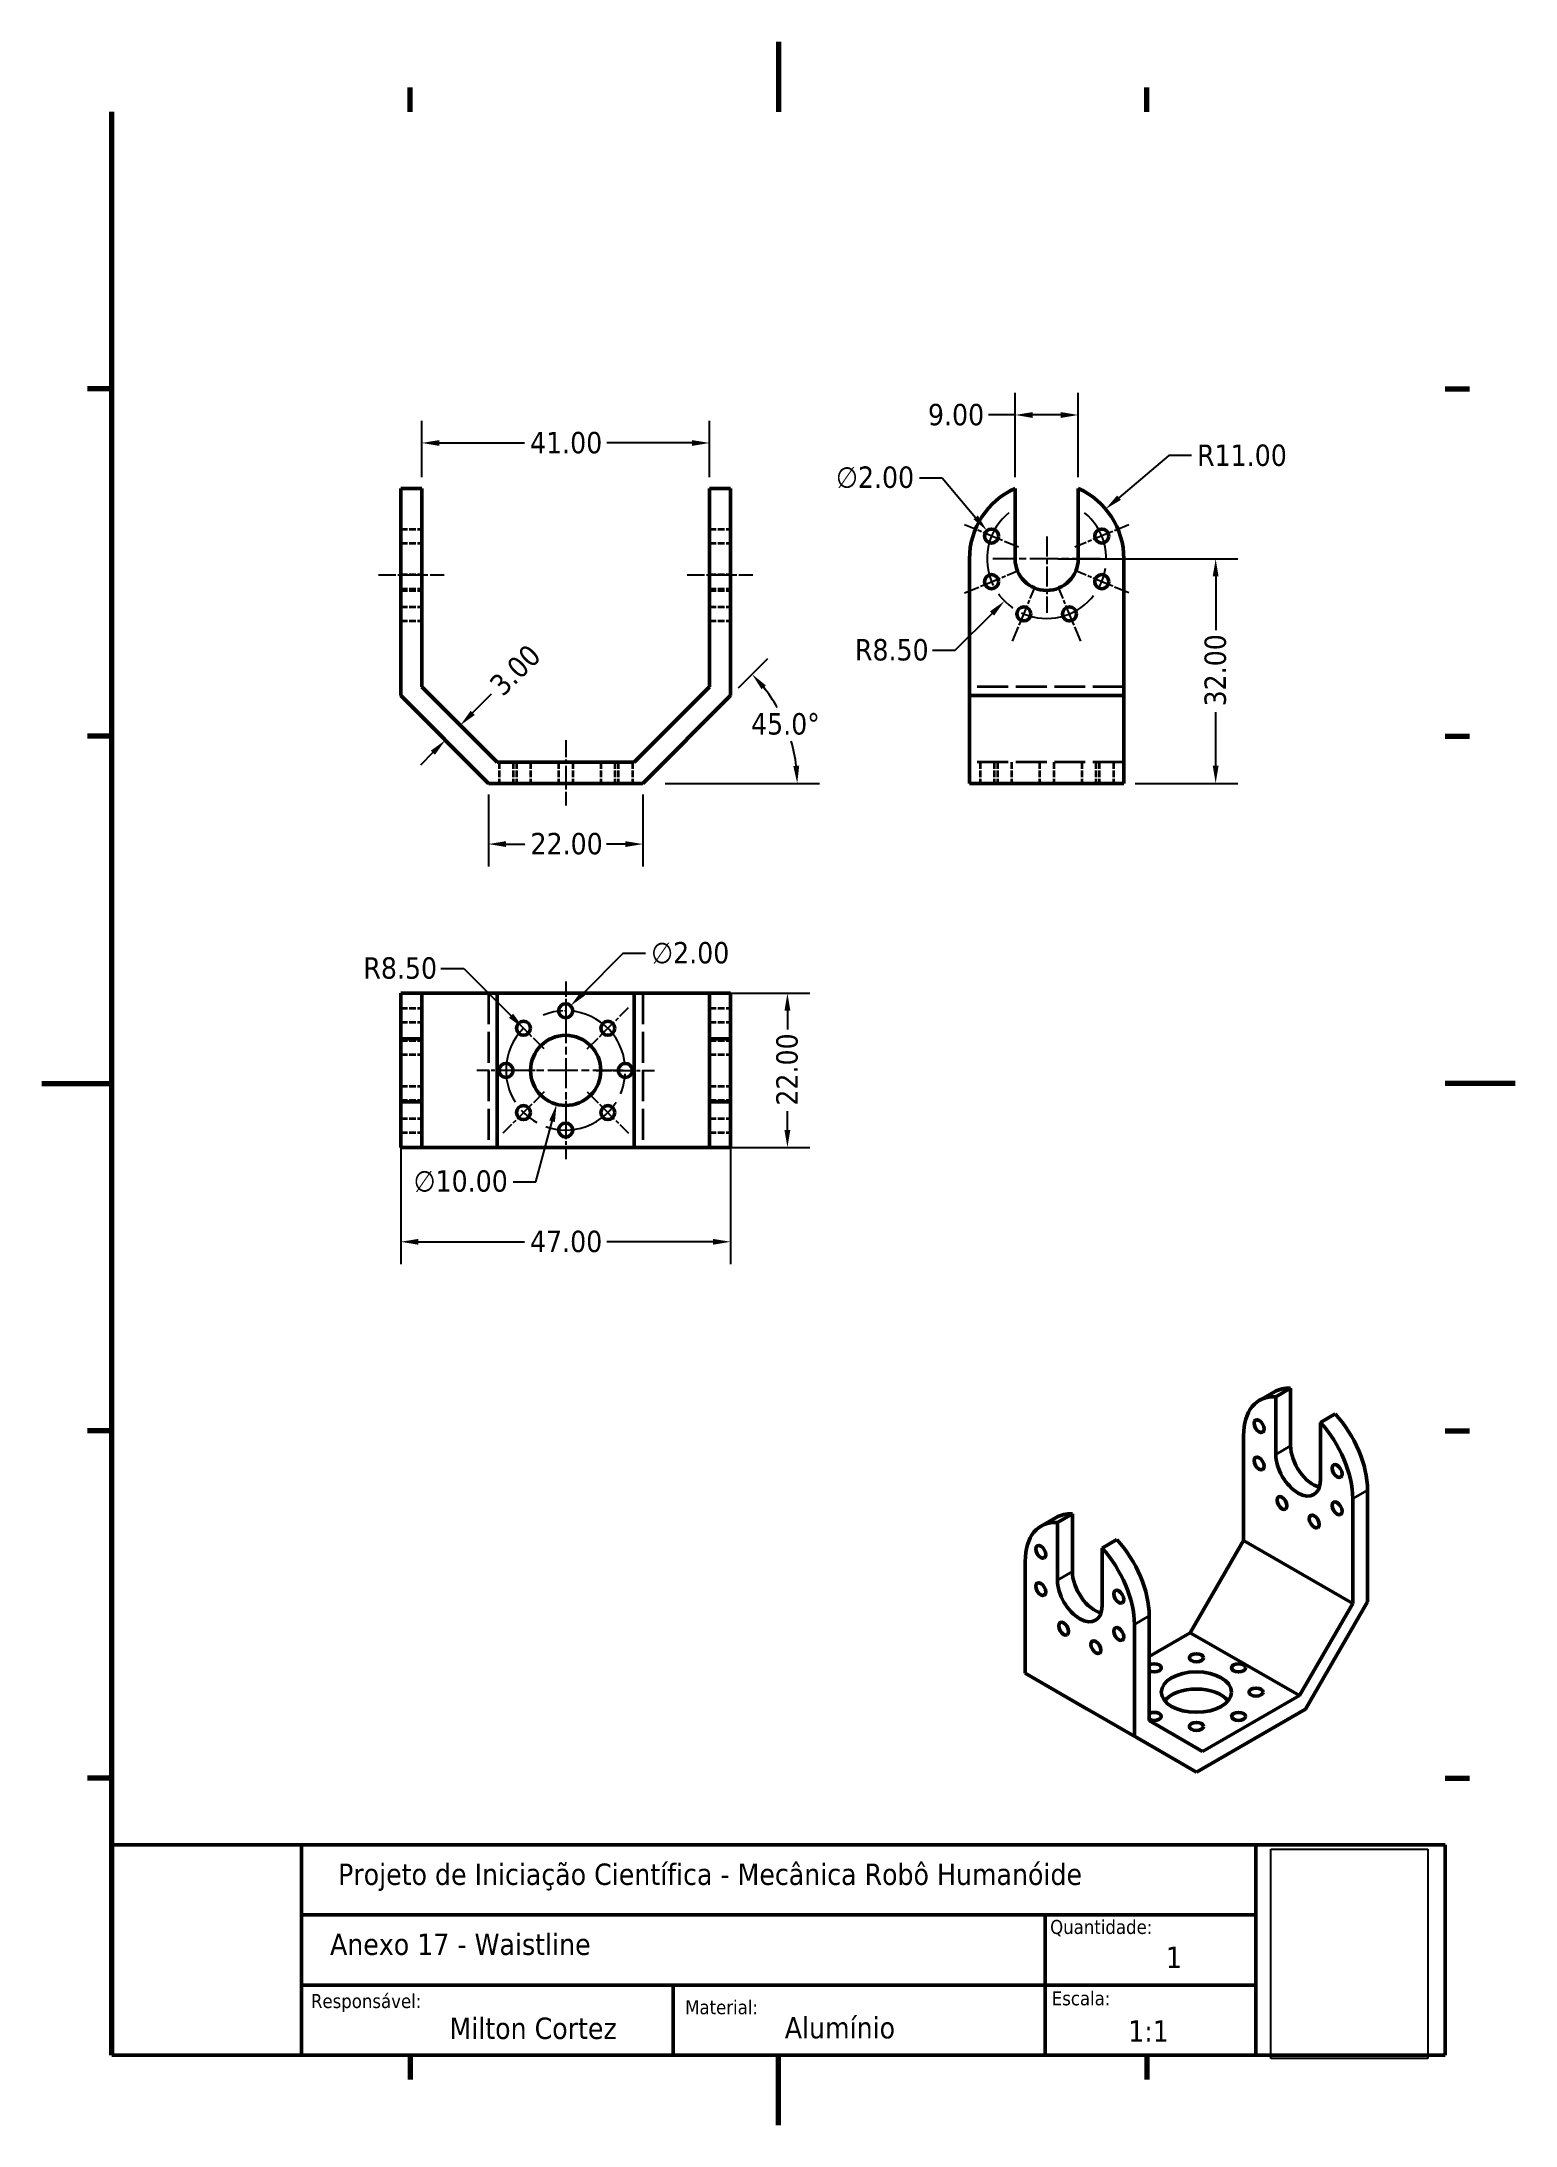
# Model space of a CAD drawing. Header units: millimetres. Extents: x 0 to 210, y 0 to 297.
import ezdxf

# ---------------------------------------------------------------- set-up
doc = ezdxf.new("R2010")
doc.units = ezdxf.units.MM
doc.linetypes.add('CHAIN', pattern=[0.7087, 0.4724, -0.0591, 0.1181, -0.0591])
doc.linetypes.add('DASHED', pattern=[0.2067, 0.1654, -0.0413])
for name, color, linetype, lineweight in [('Border (ANSI)', 7, 'Continuous', 70), ('Center Mark (ANSI)', 7, 'Continuous', 25), ('Centerline (ANSI)', 7, 'Continuous', 25), ('Dimension (ANSI)', 7, 'Continuous', 25), ('Hidden (ANSI)', 7, 'DASHED', 35), ('Title (ANSI)', 7, 'Continuous', 50), ('Visible (ANSI)', 7, 'Continuous', 50), ('Visible Narrow (ANSI)', 7, 'Continuous', 35)]:
    doc.layers.add(name, color=color, linetype=linetype, lineweight=lineweight)
doc.styles.add('Note Text (ANSI)', font='TAHOMA.TTF')
doc.dimstyles.new('Default - mm (ANSI)', dxfattribs={"dimtxt": 3.048, "dimasz": 2.5, "dimexe": 3.175, "dimexo": 1.6002, "dimgap": 0.8, "dimtad": 0, "dimtoh": 1, "dimrnd": 1e-08, "dimzin": 4, "dimdsep": 46, "dimtxsty": 'Note Text (ANSI)', "dimcen": 0.09, "dimdle": 10, "dimclrd": 256, "dimclre": 256, "dimclrt": 256, "dimadec": 1, "dimazin": 1, "dimtfac": 1, "dimtofl": 0, "dimtmove": 0, "dimatfit": 3, "dimfxl": 0, "dimtolj": 1, "dimtzin": 4, "dimlwd": -1, "dimlwe": -1, "dimarcsym": 0})
picture_1 = doc.add_image_def('image1.bmp', size_in_pixel=(452, 603))

# ---------------------------------------------------------------- blocks, each defined once
blk = doc.blocks.new('Borders Default Border')
at = {"layer": 'Border (ANSI)'}
for p, q in [((52.5, 287), (52.5, 290.45)), ((157.5, 287), (157.5, 290.45)), ((10, 247.5), (6.55, 247.5)), ((200, 247.5), (203.45, 247.5)), ((10, 198), (6.55, 198)), ((200, 198), (203.45, 198)), ((10, 99), (6.55, 99)), ((200, 99), (203.45, 99)), ((10, 49.5), (6.55, 49.5)), ((200, 49.5), (203.45, 49.5)), ((52.5, 10), (52.5, 6.55)), ((157.5, 10), (157.5, 6.55))]:
    blk.add_line(p, q, dxfattribs=at)
at = {"layer": 'Border (ANSI)', "flags": 128}
for points in [[(105, 297), (105, 287)], [(10, 10), (10, 287)], [(0, 148.5), (10, 148.5)], [(210, 148.5), (200, 148.5)], [(105, 0), (105, 10)]]:
    blk.add_lwpolyline(points, dxfattribs=at)
blk = doc.blocks.new('Title Blocks Legenda')
at = {"layer": 'Title (ANSI)'}
for p, q in [((13.26, 171.03), (203.26, 171.03)), ((13.26, 141.03), (13.26, 171.03)), ((40.26, 171.03), (40.26, 141.03)), ((176.26, 171.03), (176.26, 141.03)), ((203.26, 171.03), (203.26, 141.03)), ((40.26, 161.03), (176.26, 161.03)), ((146.26, 161.03), (146.26, 141.03)), ((40.26, 151.03), (176.26, 151.03)), ((93.26, 151.03), (93.26, 141.03)), ((203.26, 141.03), (13.26, 141.03))]:
    blk.add_line(p, q, dxfattribs=at)
at = {"layer": 'Title (ANSI)', "attachment_point": 1, "style": 'Note Text (ANSI)'}
for s, insert, char_height, width in [('Projeto de Iniciação Científica - Mecânica Robô Humanóide', (45.5, 168.35), 3.048, 124.6071), ('\\fTahoma|b0|i0;\\H2.0000;Quantidade:', (146.97, 160.31), 2, 95.1982), ('\\fTahoma|b0|i0;\\H2.0000;Responsável:', (41.63, 149.75), 2, 45.8951), ('\\fTahoma|b0|i0;\\H2.0000;Material:', (94.96, 148.87), 2, 67.2506), ('\\fTahoma|b0|i0;\\H2.0000;Escala:', (147.2, 150.14), 2, 45.6679), ('Milton Cortez', (61.37, 146.39), 3.048, 49.3031), ('Alumínio', (109.15, 146.47), 3.048, 35.7249)]:
    blk.add_mtext(s, dxfattribs=dict(at, insert=insert, char_height=char_height, width=width))
at = {"layer": 'Title (ANSI)', "style": 'Note Text (ANSI)'}
for tag, p in [('Title_001', (44.35, 155.32)), ('Qnt._001', (163.47, 153.45)), ('<1:1>_001', (158.09, 142.95))]:
    blk.add_attdef(tag, p, '', height=3.05, dxfattribs=at)
image = blk.add_image(picture_1, insert=(178.41, 140.56), size_in_units=(22.38, 29.85))
image.dxf.flags = 7
blk = doc.blocks.new('*D6')
at = {"layer": 'Defpoints', "color": 0}
for p in [(51.17, 145.87), (98.17, 145.87), (98.17, 125.94)]:
    blk.add_point(p, dxfattribs=at)
at = {"layer": 'Dimension (ANSI)'}
for p, q in [((51.17, 144.27), (51.17, 122.76)), ((98.17, 144.27), (98.17, 122.76)), ((53.67, 125.94), (68.79, 125.94)), ((95.67, 125.94), (80.56, 125.94))]:
    blk.add_line(p, q, dxfattribs=at)
for points in [[(53.67, 126.35), (53.67, 125.52), (51.17, 125.94)], [(95.67, 126.35), (95.67, 125.52), (98.17, 125.94)]]:
    blk.add_solid(points, dxfattribs=at)
at = {"layer": 'Dimension (ANSI)', "insert": (69.59, 127.52), "char_height": 3.048, "attachment_point": 1, "style": 'Note Text (ANSI)'}
blk.add_mtext('\\A1;47.00', dxfattribs=at)
blk = doc.blocks.new('*D7')
at = {"layer": 'Defpoints', "color": 0}
for p in [(143.22, 223.28), (154.22, 191.28), (167.3, 191.28)]:
    blk.add_point(p, dxfattribs=at)
at = {"layer": 'Dimension (ANSI)'}
for p, q in [((144.82, 223.28), (170.47, 223.28)), ((167.3, 220.78), (167.3, 213.11)), ((167.3, 193.78), (167.3, 201.45)), ((155.82, 191.28), (170.47, 191.28))]:
    blk.add_line(p, q, dxfattribs=at)
for points in [[(166.88, 220.78), (167.71, 220.78), (167.3, 223.28)], [(166.88, 193.78), (167.71, 193.78), (167.3, 191.28)]]:
    blk.add_solid(points, dxfattribs=at)
at = {"layer": 'Dimension (ANSI)', "insert": (165.71, 202.25), "char_height": 3.048, "attachment_point": 1, "rotation": 90, "style": 'Note Text (ANSI)'}
blk.add_mtext('\\A1;32.00', dxfattribs=at)
blk = doc.blocks.new('*D8')
at = {"layer": 'Defpoints', "color": 0}
for p in [(151.61, 230.38), (143.22, 223.28)]:
    blk.add_point(p, dxfattribs=at)
at = {"layer": 'Dimension (ANSI)'}
for p, q in [((160.62, 238), (153.52, 232)), ((163.85, 238), (160.62, 238))]:
    blk.add_line(p, q, dxfattribs=at)
blk.add_solid([(153.25, 232.32), (153.79, 231.68), (151.61, 230.38)], dxfattribs=at)
at = {"layer": 'Dimension (ANSI)', "insert": (164.65, 239.58), "char_height": 3.048, "attachment_point": 1, "style": 'Note Text (ANSI)'}
blk.add_mtext('\\A1;R11.00', dxfattribs=at)
blk = doc.blocks.new('*D9')
at = {"layer": 'Defpoints', "color": 0}
for p in [(134.71, 227.3), (136.01, 225.77)]:
    blk.add_point(p, dxfattribs=at)
at = {"layer": 'Dimension (ANSI)'}
for p, q in [((125.09, 234.81), (128.31, 234.81)), ((128.31, 234.81), (133.09, 229.2)), ((135.27, 226.53), (135.45, 226.53)), ((135.36, 226.44), (135.36, 226.62))]:
    blk.add_line(p, q, dxfattribs=at)
blk.add_solid([(133.41, 229.47), (132.78, 228.93), (134.71, 227.3)], dxfattribs=at)
at = {"layer": 'Dimension (ANSI)', "insert": (113.19, 236.45), "char_height": 3.048, "attachment_point": 1, "style": 'Note Text (ANSI)'}
blk.add_mtext('\\A1;∅2.00', dxfattribs=at)
blk = doc.blocks.new('*D10')
at = {"layer": 'Defpoints', "color": 0}
for p in [(147.72, 243.79), (138.72, 233.32), (147.72, 233.32)]:
    blk.add_point(p, dxfattribs=at)
at = {"layer": 'Dimension (ANSI)'}
for p, q in [((138.72, 234.92), (138.72, 246.96)), ((147.72, 234.92), (147.72, 246.96)), ((138.72, 243.79), (134.93, 243.79)), ((145.22, 243.79), (141.22, 243.79))]:
    blk.add_line(p, q, dxfattribs=at)
for points in [[(141.22, 244.2), (141.22, 243.37), (138.72, 243.79)], [(145.22, 244.2), (145.22, 243.37), (147.72, 243.79)]]:
    blk.add_solid(points, dxfattribs=at)
at = {"layer": 'Dimension (ANSI)', "insert": (126.3, 245.37), "char_height": 3.048, "attachment_point": 1, "style": 'Note Text (ANSI)'}
blk.add_mtext('\\A1;9.00', dxfattribs=at)
blk = doc.blocks.new('*D11')
at = {"layer": 'Defpoints', "color": 0}
for p in [(98.17, 203.78), (106.92, 196.98), (85.67, 191.28), (87.27, 191.28)]:
    blk.add_point(p, dxfattribs=at)
at = {"layer": 'Dimension (ANSI)'}
for p, q in [((99.3, 204.91), (103.47, 209.08)), ((88.87, 191.28), (110.85, 191.28))]:
    blk.add_line(p, q, dxfattribs=at)
for start, end in [(29.4167, 38.4856), (6.5144, 15.9149)]:
    blk.add_arc((85.67, 191.28), 22, start, end, dxfattribs=at)
for points in [[(102.58, 204.7), (103.2, 205.25), (101.23, 206.84)], [(107.95, 193.8), (107.11, 193.75), (107.67, 191.28)]]:
    blk.add_solid(points, dxfattribs=at)
at = {"layer": 'Dimension (ANSI)', "insert": (101.09, 201.29), "char_height": 3.048, "attachment_point": 1, "style": 'Note Text (ANSI)'}
blk.add_mtext('\\A1;45.0°', dxfattribs=at)
blk = doc.blocks.new('*D12')
at = {"layer": 'Defpoints', "color": 0}
for p in [(63.67, 191.28), (85.67, 191.28), (63.67, 182.63)]:
    blk.add_point(p, dxfattribs=at)
at = {"layer": 'Dimension (ANSI)'}
for p, q in [((63.67, 189.68), (63.67, 179.45)), ((85.67, 189.68), (85.67, 179.45)), ((66.17, 182.63), (68.86, 182.63)), ((83.17, 182.63), (80.49, 182.63))]:
    blk.add_line(p, q, dxfattribs=at)
for points in [[(66.17, 183.04), (66.17, 182.21), (63.67, 182.63)], [(83.17, 183.04), (83.17, 182.21), (85.67, 182.63)]]:
    blk.add_solid(points, dxfattribs=at)
at = {"layer": 'Dimension (ANSI)', "insert": (69.66, 184.22), "char_height": 3.048, "attachment_point": 1, "style": 'Note Text (ANSI)'}
blk.add_mtext('\\A1;22.00', dxfattribs=at)
blk = doc.blocks.new('*D13')
at = {"layer": 'Defpoints', "color": 0}
for p in [(95.17, 239.8), (54.17, 233.32), (95.17, 233.32)]:
    blk.add_point(p, dxfattribs=at)
at = {"layer": 'Dimension (ANSI)'}
for p, q in [((54.17, 234.92), (54.17, 242.97)), ((95.17, 234.92), (95.17, 242.97)), ((56.67, 239.8), (68.79, 239.8)), ((92.67, 239.8), (80.56, 239.8))]:
    blk.add_line(p, q, dxfattribs=at)
for points in [[(56.67, 240.21), (56.67, 239.38), (54.17, 239.8)], [(92.67, 240.21), (92.67, 239.38), (95.17, 239.8)]]:
    blk.add_solid(points, dxfattribs=at)
at = {"layer": 'Dimension (ANSI)', "insert": (69.59, 241.38), "char_height": 3.048, "attachment_point": 1, "style": 'Note Text (ANSI)'}
blk.add_mtext('\\A1;41.00', dxfattribs=at)
blk = doc.blocks.new('*D14')
at = {"layer": 'Defpoints', "color": 0}
for p in [(95.17, 161.37), (95.17, 139.37), (106.27, 139.37)]:
    blk.add_point(p, dxfattribs=at)
at = {"layer": 'Dimension (ANSI)'}
for p, q in [((96.77, 161.37), (109.45, 161.37)), ((106.27, 158.87), (106.27, 156.18)), ((106.27, 141.87), (106.27, 144.55)), ((96.77, 139.37), (109.45, 139.37))]:
    blk.add_line(p, q, dxfattribs=at)
for points in [[(105.85, 158.87), (106.69, 158.87), (106.27, 161.37)], [(105.85, 141.87), (106.69, 141.87), (106.27, 139.37)]]:
    blk.add_solid(points, dxfattribs=at)
at = {"layer": 'Dimension (ANSI)', "insert": (104.68, 145.35), "char_height": 3.048, "attachment_point": 1, "rotation": 90, "style": 'Note Text (ANSI)'}
blk.add_mtext('\\A1;22.00', dxfattribs=at)
blk = doc.blocks.new('*D15')
at = {"layer": 'Defpoints', "color": 0}
for p in [(59.65, 199.55), (57.52, 197.43), (57.52, 197.43)]:
    blk.add_point(p, dxfattribs=at)
at = {"layer": 'Dimension (ANSI)'}
for p, q in [((61.41, 201.32), (64.11, 204.02)), ((55.76, 195.66), (53.99, 193.89))]:
    blk.add_line(p, q, dxfattribs=at)
for points in [[(61.12, 201.61), (61.71, 201.02), (59.65, 199.55)], [(55.46, 195.95), (56.05, 195.37), (57.52, 197.43)]]:
    blk.add_solid(points, dxfattribs=at)
at = {"layer": 'Dimension (ANSI)', "insert": (63.55, 205.7), "char_height": 3.048, "attachment_point": 1, "rotation": 45, "style": 'Note Text (ANSI)'}
blk.add_mtext('\\A1;3.00', dxfattribs=at)
blk = doc.blocks.new('*D16')
at = {"layer": 'Defpoints', "color": 0}
for p in [(143.22, 223.28), (137.21, 217.27)]:
    blk.add_point(p, dxfattribs=at)
at = {"layer": 'Dimension (ANSI)'}
for p, q in [((130.19, 210.26), (135.44, 215.5)), ((126.95, 210.26), (130.19, 210.26))]:
    blk.add_line(p, q, dxfattribs=at)
blk.add_solid([(135.14, 215.8), (135.73, 215.21), (137.21, 217.27)], dxfattribs=at)
at = {"layer": 'Dimension (ANSI)', "insert": (115.89, 211.85), "char_height": 3.048, "attachment_point": 1, "style": 'Note Text (ANSI)'}
blk.add_mtext('\\A1;R8.50', dxfattribs=at)
blk = doc.blocks.new('*D17')
at = {"layer": 'Defpoints', "color": 0}
for p in [(68.66, 156.38), (74.67, 150.37)]:
    blk.add_point(p, dxfattribs=at)
at = {"layer": 'Dimension (ANSI)'}
for p, q in [((56.9, 164.9), (60.14, 164.9)), ((60.14, 164.9), (66.89, 158.14))]:
    blk.add_line(p, q, dxfattribs=at)
blk.add_solid([(67.19, 158.44), (66.6, 157.85), (68.66, 156.38)], dxfattribs=at)
at = {"layer": 'Dimension (ANSI)', "insert": (45.84, 166.49), "char_height": 3.048, "attachment_point": 1, "style": 'Note Text (ANSI)'}
blk.add_mtext('\\A1;R8.50', dxfattribs=at)
blk = doc.blocks.new('*D18')
at = {"layer": 'Defpoints', "color": 0}
for p in [(73.96, 158.16), (75.38, 159.57)]:
    blk.add_point(p, dxfattribs=at)
at = {"layer": 'Dimension (ANSI)'}
for p, q in [((82.83, 167.02), (77.15, 161.34)), ((86.05, 167.02), (82.83, 167.02)), ((74.58, 158.87), (74.76, 158.87)), ((74.67, 158.78), (74.67, 158.96))]:
    blk.add_line(p, q, dxfattribs=at)
blk.add_solid([(76.85, 161.64), (77.44, 161.05), (75.38, 159.57)], dxfattribs=at)
at = {"layer": 'Dimension (ANSI)', "insert": (86.85, 168.67), "char_height": 3.048, "attachment_point": 1, "style": 'Note Text (ANSI)'}
blk.add_mtext('\\A1;∅2.00', dxfattribs=at)
blk = doc.blocks.new('*D19')
at = {"layer": 'Defpoints', "color": 0}
for p in [(75.97, 155.2), (73.38, 145.54)]:
    blk.add_point(p, dxfattribs=at)
at = {"layer": 'Dimension (ANSI)'}
for p, q in [((74.58, 150.37), (74.76, 150.37)), ((74.67, 150.28), (74.67, 150.46)), ((70.42, 134.49), (72.73, 143.12)), ((67.2, 134.49), (70.42, 134.49))]:
    blk.add_line(p, q, dxfattribs=at)
blk.add_solid([(72.33, 143.23), (73.13, 143.01), (73.38, 145.54)], dxfattribs=at)
at = {"layer": 'Dimension (ANSI)', "insert": (53, 136.13), "char_height": 3.048, "attachment_point": 1, "style": 'Note Text (ANSI)'}
blk.add_mtext('\\A1;∅10.00', dxfattribs=at)

msp = doc.modelspace()

# ---------------------------------------------------------------- linework, layer by layer
at = {"layer": 'Center Mark (ANSI)', "linetype": 'CHAIN', "ltscale": 4.638536}
for p, q in [((139.2198, 224.9366), (131.5054, 228.132)), ((154.9258, 228.132), (147.2114, 224.9366)), ((131.5054, 218.4309), (139.2198, 221.6264)), ((154.9258, 218.4309), (147.2114, 221.6264)), ((138.3651, 211.5713), (141.5605, 219.2857)), ((148.0661, 211.5713), (144.8707, 219.2857)), ((74.6713, 163.0417), (74.6713, 154.6917)), ((71.6131, 153.425), (65.7088, 159.3293)), ((77.7296, 153.425), (83.6339, 159.3293)), ((70.3463, 150.3667), (61.9963, 150.3667)), ((78.9963, 150.3667), (87.3463, 150.3667)), ((71.6131, 147.3085), (65.7088, 141.4042)), ((74.6713, 146.0417), (74.6713, 137.6917)), ((77.7296, 147.3085), (83.6339, 141.4042))]:
    msp.add_line(p, q, dxfattribs=at)
at = {"layer": 'Center Mark (ANSI)', "linetype": 'CHAIN', "ltscale": 6.027349}
msp.add_line((143.2156, 226.4565), (143.2156, 215.6065), dxfattribs=at)
at = {"layer": 'Center Mark (ANSI)', "linetype": 'CHAIN', "ltscale": 8.527213}
msp.add_line((150.8906, 223.2815), (135.5406, 223.2815), dxfattribs=at)
at = {"layer": 'Center Mark (ANSI)', "linetype": 'CHAIN', "ltscale": 9.082739}
for p, q in [((74.6713, 158.5417), (74.6713, 142.1917)), ((82.8463, 150.3667), (66.4963, 150.3667))]:
    msp.add_line(p, q, dxfattribs=at)
at = {"layer": 'Centerline (ANSI)', "linetype": 'CHAIN', "ltscale": 5.194062}
for p, q in [((47.9963, 220.9814), (57.3463, 220.9814)), ((91.9963, 220.9814), (101.3463, 220.9814)), ((74.6713, 197.4565), (74.6713, 188.1065))]:
    msp.add_line(p, q, dxfattribs=at)
at = {"layer": 'Centerline (ANSI)', "linetype": 'CHAIN', "ltscale": 24.192183}
for centre, start, end in [((143.2156, 223.2815), 129.357661, 50.642339), ((74.6713, 150.3667), 135, 118.142339)]:
    msp.add_arc(centre, 8.5, start, end, dxfattribs=at)
at = {"layer": 'Hidden (ANSI)', "ltscale": 5.71399}
for p, q in [((51.1713, 227.5343), (54.1713, 227.5343)), ((95.1713, 227.5343), (98.1713, 227.5343)), ((51.1713, 225.5343), (54.1713, 225.5343)), ((95.1713, 225.5343), (98.1713, 225.5343)), ((51.1713, 221.0287), (54.1713, 221.0287)), ((95.1713, 221.0287), (98.1713, 221.0287)), ((51.1713, 219.0287), (54.1713, 219.0287)), ((51.1713, 218.7815), (54.1713, 218.7815)), ((95.1713, 219.0287), (98.1713, 219.0287)), ((95.1713, 218.7815), (98.1713, 218.7815)), ((51.1713, 216.4285), (54.1713, 216.4285)), ((51.1713, 214.4285), (54.1713, 214.4285)), ((95.1713, 216.4285), (98.1713, 216.4285)), ((95.1713, 214.4285), (98.1713, 214.4285)), ((65.1713, 194.2815), (65.1713, 191.2815)), ((67.1713, 194.2815), (67.1713, 191.2815)), ((67.6609, 194.2815), (67.6609, 191.2815)), ((69.6609, 194.2815), (69.6609, 191.2815)), ((69.6713, 194.2815), (69.6713, 191.2815)), ((73.6713, 194.2815), (73.6713, 191.2815)), ((75.6713, 194.2815), (75.6713, 191.2815)), ((79.6713, 194.2815), (79.6713, 191.2815)), ((79.6817, 194.2815), (79.6817, 191.2815)), ((81.6817, 194.2815), (81.6817, 191.2815)), ((82.1713, 194.2815), (82.1713, 191.2815)), ((84.1713, 194.2815), (84.1713, 191.2815)), ((133.7156, 194.2815), (133.7156, 191.2815)), ((135.7156, 194.2815), (135.7156, 191.2815)), ((136.2052, 194.2815), (136.2052, 191.2815)), ((138.2052, 194.2815), (138.2052, 191.2815)), ((138.2156, 194.2815), (138.2156, 191.2815)), ((142.2156, 194.2815), (142.2156, 191.2815)), ((144.2156, 194.2815), (144.2156, 191.2815)), ((148.2156, 194.2815), (148.2156, 191.2815)), ((148.226, 194.2815), (148.226, 191.2815)), ((150.226, 194.2815), (150.226, 191.2815)), ((150.7156, 194.2815), (150.7156, 191.2815)), ((152.7156, 194.2815), (152.7156, 191.2815)), ((51.1713, 159.2197), (54.1713, 159.2197)), ((95.1713, 159.2197), (98.1713, 159.2197)), ((51.1713, 157.2197), (54.1713, 157.2197)), ((51.1713, 154.6195), (54.1713, 154.6195)), ((95.1713, 157.2197), (98.1713, 157.2197)), ((95.1713, 154.6195), (98.1713, 154.6195)), ((51.1713, 152.6195), (54.1713, 152.6195)), ((95.1713, 152.6195), (98.1713, 152.6195)), ((51.1713, 148.1139), (54.1713, 148.1139)), ((51.1713, 146.1139), (54.1713, 146.1139)), ((95.1713, 148.1139), (98.1713, 148.1139)), ((95.1713, 146.1139), (98.1713, 146.1139)), ((51.1713, 143.5138), (54.1713, 143.5138)), ((95.1713, 143.5138), (98.1713, 143.5138)), ((51.1713, 141.5138), (54.1713, 141.5138)), ((95.1713, 141.5138), (98.1713, 141.5138))]:
    msp.add_line(p, q, dxfattribs=at)
at = {"layer": 'Hidden (ANSI)', "ltscale": 26.608612}
for p, q in [((154.2156, 205.0241), (132.2156, 205.0241)), ((154.2156, 194.2815), (132.2156, 194.2815)), ((63.6713, 161.3667), (63.6713, 139.3667)), ((85.6713, 161.3667), (85.6713, 139.3667))]:
    msp.add_line(p, q, dxfattribs=at)
at = {"layer": 'Visible (ANSI)'}
for p, q in [((51.1713, 233.3189), (54.1713, 233.3189)), ((51.1713, 233.3189), (51.1713, 223.2815)), ((54.1713, 223.2815), (54.1713, 233.3189)), ((95.1713, 233.3189), (95.1713, 223.2815)), ((95.1713, 233.3189), (98.1713, 233.3189)), ((98.1713, 223.2815), (98.1713, 233.3189)), ((138.7156, 223.2815), (138.7156, 233.3189)), ((147.7156, 233.3189), (147.7156, 223.2815)), ((51.1713, 203.7815), (51.1713, 223.2815)), ((54.1713, 223.2815), (54.1713, 205.0241)), ((95.1713, 205.0241), (95.1713, 223.2815)), ((98.1713, 223.2815), (98.1713, 203.7815)), ((132.2156, 223.2815), (132.2156, 203.7815)), ((154.2156, 203.7815), (154.2156, 223.2815)), ((54.1713, 205.0241), (64.914, 194.2815)), ((84.4287, 194.2815), (95.1713, 205.0241)), ((63.6713, 191.2815), (51.1713, 203.7815)), ((98.1713, 203.7815), (85.6713, 191.2815)), ((132.2156, 203.7815), (132.2156, 191.2815)), ((154.2156, 203.7815), (132.2156, 203.7815)), ((154.2156, 191.2815), (154.2156, 203.7815)), ((64.914, 194.2815), (84.4287, 194.2815)), ((85.6713, 191.2815), (63.6713, 191.2815)), ((154.2156, 191.2815), (132.2156, 191.2815)), ((54.1713, 161.3667), (51.1713, 161.3667)), ((51.1713, 161.3667), (51.1713, 154.8667)), ((54.1713, 154.8667), (54.1713, 161.3667)), ((64.914, 161.3667), (54.1713, 161.3667)), ((64.914, 161.3667), (64.914, 139.3667)), ((84.4287, 161.3667), (64.914, 161.3667)), ((84.4287, 161.3667), (84.4287, 139.3667)), ((95.1713, 161.3667), (84.4287, 161.3667)), ((95.1713, 161.3667), (95.1713, 154.8667)), ((98.1713, 161.3667), (95.1713, 161.3667)), ((98.1713, 154.8667), (98.1713, 161.3667)), ((51.1713, 145.8667), (51.1713, 154.8667)), ((54.1713, 154.8667), (51.1713, 154.8667)), ((54.1713, 154.8667), (54.1713, 145.8667)), ((95.1713, 145.8667), (95.1713, 154.8667)), ((98.1713, 154.8667), (95.1713, 154.8667)), ((98.1713, 154.8667), (98.1713, 145.8667)), ((51.1713, 145.8667), (54.1713, 145.8667)), ((51.1713, 145.8667), (51.1713, 139.3667)), ((54.1713, 139.3667), (54.1713, 145.8667)), ((95.1713, 145.8667), (95.1713, 139.3667)), ((95.1713, 145.8667), (98.1713, 145.8667)), ((98.1713, 139.3667), (98.1713, 145.8667)), ((54.1713, 139.3667), (51.1713, 139.3667)), ((54.1713, 139.3667), (64.914, 139.3667)), ((64.914, 139.3667), (84.4287, 139.3667)), ((84.4287, 139.3667), (95.1713, 139.3667)), ((98.1713, 139.3667), (95.1713, 139.3667)), ((173.557, 103.3384), (175.6783, 104.56)), ((177.9857, 105.066), (175.8644, 103.8444)), ((177.9857, 105.066), (177.9857, 96.86)), ((175.8644, 95.6384), (175.8644, 103.8444)), ((182.2283, 100.1797), (184.3496, 101.4013)), ((171.2682, 98.2851), (171.2682, 83.3589)), ((182.2283, 100.1797), (182.2283, 91.9736)), ((186.8245, 74.4006), (186.8245, 89.3268)), ((188.9458, 90.5484), (188.9458, 74.6062)), ((142.4443, 85.4218), (144.5656, 86.6434)), ((146.873, 87.1494), (144.7517, 85.9278)), ((146.873, 87.1494), (146.873, 78.9433)), ((144.7517, 77.7218), (144.7517, 85.9278)), ((151.1156, 82.2631), (153.2369, 83.4847)), ((171.2682, 83.3589), (163.672, 70.2019)), ((171.2682, 83.3589), (186.8245, 74.4006)), ((140.1555, 80.3685), (140.1555, 64.4264)), ((151.1156, 82.2631), (151.1156, 74.057)), ((179.2283, 61.2436), (186.8245, 74.4006)), ((188.9458, 74.6062), (180.107, 59.297)), ((155.7118, 55.4681), (155.7118, 71.4102)), ((157.8331, 72.6318), (157.8331, 57.7056)), ((163.672, 70.2019), (157.8331, 66.8396)), ((163.672, 70.2019), (179.2283, 61.2436)), ((140.1555, 64.4264), (155.7118, 55.4681)), ((140.1555, 64.4264), (148.9943, 59.297)), ((165.4293, 53.2973), (179.2283, 61.2436)), ((148.9943, 59.297), (164.5506, 50.3387)), ((157.8331, 57.7056), (165.4293, 53.2973)), ((180.107, 59.297), (164.5506, 50.3387)), ((164.5506, 50.3387), (155.7118, 55.4681))]:
    msp.add_line(p, q, dxfattribs=at)
for centre, radius in [((135.3626, 226.5343), 1), ((151.0686, 226.5343), 1), ((135.3626, 220.0287), 1), ((151.0686, 220.0287), 1), ((139.9628, 215.4285), 1), ((146.4684, 215.4285), 1), ((74.6713, 158.8667), 1), ((68.6609, 156.3771), 1), ((74.6713, 150.3667), 5), ((80.6817, 156.3771), 1), ((66.1713, 150.3667), 1), ((83.1713, 150.3667), 1), ((68.6609, 144.3563), 1), ((74.6713, 141.8667), 1), ((80.6817, 144.3563), 1)]:
    msp.add_circle(centre, radius, dxfattribs=at)
for radius, start, end in [(11, 114.14774, 180), (11, 0, 65.85226), (4.5, 180, 0)]:
    msp.add_arc((143.2156, 223.2815), radius, start, end, dxfattribs=at)
for centre, major_axis, ratio, start_param, end_param in [((179.0463, 93.806), (-5.4894, 9.5324), 0.57809312, 5.92117842, 7.07051718), ((181.1677, 95.0276), (-5.4894, 9.5324), 0.57809312, 5.92117842, 6.28318531), ((181.1677, 95.0276), (5.4894, -9.5324), 0.57809312, 0.78733187, 1.93667063), ((179.0463, 93.806), (-5.4894, 9.5324), 0.57809312, 3.92892453, 5.07826328), ((179.0463, 93.806), (2.2456, -3.8996), 0.57809312, 3.92892453, 7.07051718), ((181.1677, 95.0276), (2.2456, -3.8996), 0.57809312, 3.92892453, 5.79333296), ((150.055, 77.111), (-5.4894, 9.5324), 0.57809312, 5.92117842, 6.28318531), ((147.9336, 75.8894), (-5.4894, 9.5324), 0.57809312, 5.92117842, 7.07051718), ((150.055, 77.111), (5.4894, -9.5324), 0.57809312, 0.78733187, 1.93667063), ((147.9336, 75.8894), (-5.4894, 9.5324), 0.57809312, 3.92892453, 5.07826328), ((147.9336, 75.8894), (2.2456, -3.8996), 0.57809312, 3.92892453, 7.07051718), ((150.055, 77.111), (2.2456, -3.8996), 0.57809312, 3.92892453, 5.79333296), ((158.5402, 65.2108), (1, 0), 0.5758617, 3.92699082, 8.6393798), ((164.5506, 59.297), (-5, 0), 0.5758617, 3.58155794, 5.84322002), ((158.5402, 58.2884), (1, 0), 0.5758617, 3.92699082, 8.6393798)]:
    msp.add_ellipse(centre, major_axis=major_axis, ratio=ratio, start_param=start_param, end_param=end_param, dxfattribs=at)
for centre, major_axis, ratio in [((173.4934, 99.663), (0.499, -0.8666), 0.57809312), ((173.4934, 94.3444), (0.499, -0.8666), 0.57809312), ((184.5992, 93.2676), (0.499, -0.8666), 0.57809312), ((176.7463, 88.7103), (0.499, -0.8666), 0.57809312), ((181.3464, 86.0613), (0.499, -0.8666), 0.57809312), ((184.5992, 87.949), (0.499, -0.8666), 0.57809312), ((142.3807, 81.7464), (0.499, -0.8666), 0.57809312), ((142.3807, 76.4277), (0.499, -0.8666), 0.57809312), ((153.4865, 75.351), (0.499, -0.8666), 0.57809312), ((145.6336, 70.7937), (0.499, -0.8666), 0.57809312), ((150.2337, 68.1447), (0.499, -0.8666), 0.57809312), ((153.4865, 70.0323), (0.499, -0.8666), 0.57809312), ((164.5506, 66.6444), (1, 0), 0.5758617), ((170.5611, 65.2108), (1, 0), 0.5758617), ((164.5506, 61.7496), (5, 0), 0.5758617), ((173.0506, 61.7496), (1, 0), 0.5758617), ((164.5506, 56.8548), (1, 0), 0.5758617), ((170.5611, 58.2884), (1, 0), 0.5758617)]:
    msp.add_ellipse(centre, major_axis=major_axis, ratio=ratio, dxfattribs=at)
at = {"layer": 'Visible Narrow (ANSI)'}
for p, q in [((175.8644, 95.6384), (177.9857, 96.86)), ((188.9458, 90.5484), (186.8245, 89.3268)), ((144.7517, 77.7218), (146.873, 78.9433)), ((157.8331, 72.6318), (155.7118, 71.4102))]:
    msp.add_line(p, q, dxfattribs=at)

# ---------------------------------------------------------------- block references
msp.add_blockref('Borders Default Border', (0, 0))
msp.add_blockref('Title Blocks Legenda', (-3.2585, -131.0336)).add_auto_attribs({'<1:1>_001': '1:1', 'Qnt._001': '1', 'Title_001': 'Anexo 17 - Waistline'})

# ---------------------------------------------------------------- dimensions: what is measured, and where the dimension line sits
at = {"layer": 'Dimension (ANSI)'}
dim = msp.add_linear_dim(base=(147.7156, 243.786), p1=(138.7156, 233.3189), p2=(147.7156, 233.3189), dimstyle='Default - mm (ANSI)', override={"dimtoh": 0, "dimdec": 2, "dimtp": 0, "dimtm": 0, "dimtdec": 2, "dimatfit": 2}, dxfattribs=at)
dim.commit()
dim.dimension.update_dxf_attribs({"geometry": '*D10', "text_midpoint": (130.2172, 243.786), "dimtype": 160})
for base, p1, p2, angle, override, picture, middle in [((95.1713, 239.7955), (54.1713, 233.3189), (95.1713, 233.3189), 180, {"dimtoh": 0, "dimdec": 2, "dimtp": 0, "dimtm": 0, "dimtdec": 2, "dimatfit": 1}, '*D13', (74.6713, 239.7955)), ((167.2963, 191.2815), (143.2156, 223.2815), (154.2156, 191.2815), 90, {"dimtoh": 0, "dimdec": 2, "dimtp": 0, "dimtm": 0, "dimtdec": 2, "dimatfit": 1}, '*D7', (167.2963, 207.2815)), ((57.5247, 197.4281), (59.646, 199.5495), (57.5247, 197.4281), 225, {"dimtoh": 0, "dimdec": 2, "dimse1": 1, "dimse2": 1, "dimtp": 0, "dimtm": 0, "dimtdec": 2, "dimatfit": 1}, '*D15', (67.4231, 207.3265)), ((63.6713, 182.6277), (85.6713, 191.2815), (63.6713, 191.2815), 180, {"dimtoh": 0, "dimdec": 2, "dimtp": 0, "dimtm": 0, "dimtdec": 2, "dimatfit": 1}, '*D12', (74.6713, 182.6277)), ((106.2708, 139.3667), (95.1713, 161.3667), (95.1713, 139.3667), 90, {"dimtoh": 0, "dimdec": 2, "dimtp": 0, "dimtm": 0, "dimtdec": 2, "dimatfit": 1}, '*D14', (106.2708, 150.3667)), ((98.1713, 125.9382), (51.1713, 145.8667), (98.1713, 145.8667), 180, {"dimtoh": 0, "dimdec": 2, "dimtp": 0, "dimtm": 0, "dimtdec": 2, "dimatfit": 1}, '*D6', (74.6713, 125.9382))]:
    dim = msp.add_linear_dim(base=base, p1=p1, p2=p2, angle=angle, dimstyle='Default - mm (ANSI)', override=override, dxfattribs=at)
    dim.commit()
    dim.dimension.update_dxf_attribs({"geometry": picture, "text_midpoint": middle, "dimtype": 160})
for center, mpoint, picture, middle in [((143.2156, 223.2815), (151.6149, 230.3845), '*D8', (170.9257, 237.9964)), ((143.2156, 223.2815), (137.2052, 217.2711), '*D16', (121.0231, 210.2551)), ((74.6713, 150.3667), (68.6609, 156.3771), '*D17', (50.9719, 164.9))]:
    dim = msp.add_radius_dim(center=center, mpoint=mpoint, dimstyle='Default - mm (ANSI)', override={"dimtih": 1, "dimdec": 2, "dimcen": 0, "dimtp": 0, "dimtm": 0, "dimtdec": 2}, dxfattribs=at)
    dim.commit()
    dim.dimension.update_dxf_attribs({"geometry": picture, "text_midpoint": middle, "dimtype": 164})
for p1, p2, picture, middle in [((136.0111, 225.773), (134.7142, 227.2956), '*D9', (118.74, 234.8105)), ((73.9642, 158.1596), (75.3784, 159.5738), '*D18', (92.4029, 167.0247)), ((75.9654, 155.1964), (73.3772, 145.5371), '*D19', (59.7003, 134.4909))]:
    dim = msp.add_diameter_dim_2p(p1=p1, p2=p2, dimstyle='Default - mm (ANSI)', override={"dimtih": 1, "dimdec": 2, "dimlfac": 1, "dimtp": 0, "dimtm": 0, "dimtdec": 2}, dxfattribs=at)
    dim.commit()
    dim.dimension.update_dxf_attribs({"geometry": picture, "text_midpoint": middle, "dimtype": 163})
dim = msp.add_angular_dim_3p(base=(106.9217, 196.9755), center=(85.6713, 191.2815), p1=(87.2715, 191.2815), p2=(98.1713, 203.7815), dimstyle='Default - mm (ANSI)', override={"dimtih": 1, "dimadec": 1, "dimtp": 0, "dimtm": 0, "dimtdec": 0}, dxfattribs=at)
dim.commit()
dim.dimension.update_dxf_attribs({"geometry": '*D11', "text_midpoint": (105.9967, 199.7005), "dimtype": 165})

doc.saveas('drawing.dxf')
